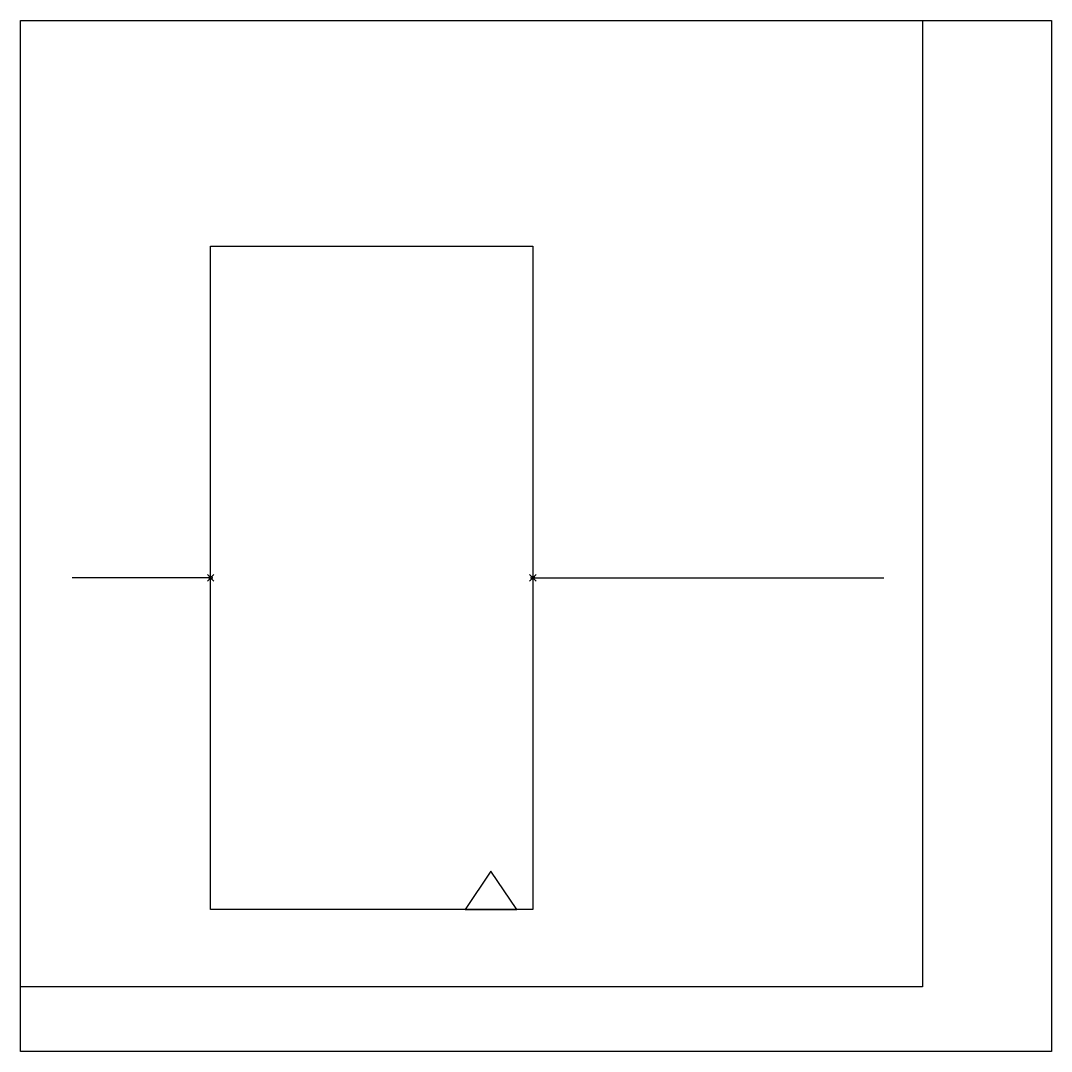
# Model space of a CAD drawing. Extents: x 0 to 16000, y -16000 to 0.
import ezdxf

# ---------------------------------------------------------------- set-up
doc = ezdxf.new("R2010")
doc.units = 0
doc.header["$PDMODE"] = 35
doc.header["$PDSIZE"] = 50
doc.layers.add('COMMENT', color=2, linetype='CONTINUOUS')
doc.layers.add('SIMPLE', color=182, linetype='CONTINUOUS')

# ---------------------------------------------------------------- blocks, each defined once
blk = doc.blocks.new('MEAB_YGR_CORE_OUTPUT')
at = {"layer": 'SIMPLE', "linetype": 'CONTINUOUS'}
blk.add_line((7950, -8650), (13400, -8650), dxfattribs=at)
blk.add_point((7950, -8650), dxfattribs=at)
blk = doc.blocks.new('MEAB_YGR_CORE_INPUT')
at = {"layer": 'SIMPLE', "linetype": 'CONTINUOUS'}
blk.add_line((2950, -8650), (800, -8650), dxfattribs=at)
blk.add_point((2950, -8650), dxfattribs=at)
blk = doc.blocks.new('MEAB_YGR_OUTPUTS_REG', base_point=(6900, -13800))
at = {"layer": 'SIMPLE', "linetype": 'CONTINUOUS'}
blk.add_lwpolyline([(7300, -13200), (6900, -13800), (7700, -13800), (7300, -13200)], close=True, dxfattribs=at)
blk = doc.blocks.new('MEAB_YGR_CORE')
at = {"layer": 'SIMPLE', "linetype": 'CONTINUOUS'}
blk.add_lwpolyline([(2950, -3500), (7950, -3500), (7950, -13800), (2950, -13800)], close=True, dxfattribs=at)
for name, p in [('MEAB_YGR_CORE_INPUT', (0, 0)), ('MEAB_YGR_CORE_OUTPUT', (0, 0)), ('MEAB_YGR_OUTPUTS_REG', (6900, -13800))]:
    blk.add_blockref(name, p, dxfattribs=at)
blk = doc.blocks.new('MEAB_YGR')
at = {"layer": 'COMMENT', "linetype": 'CONTINUOUS'}
blk.add_lwpolyline([(0, 0), (14000, 0), (14000, -15000), (0, -15000)], close=True, dxfattribs=at)
at = {"layer": 'SIMPLE', "linetype": 'CONTINUOUS'}
blk.add_lwpolyline([(0, 0), (16000, 0), (16000, -16000), (0, -16000)], close=True, dxfattribs=at)
blk.add_blockref('MEAB_YGR_CORE', (0, 0), dxfattribs=at)

msp = doc.modelspace()

# ---------------------------------------------------------------- block references
at = {"layer": 'SIMPLE', "linetype": 'CONTINUOUS'}
msp.add_blockref('MEAB_YGR', (0, 0), dxfattribs=at)

doc.saveas('drawing.dxf')
